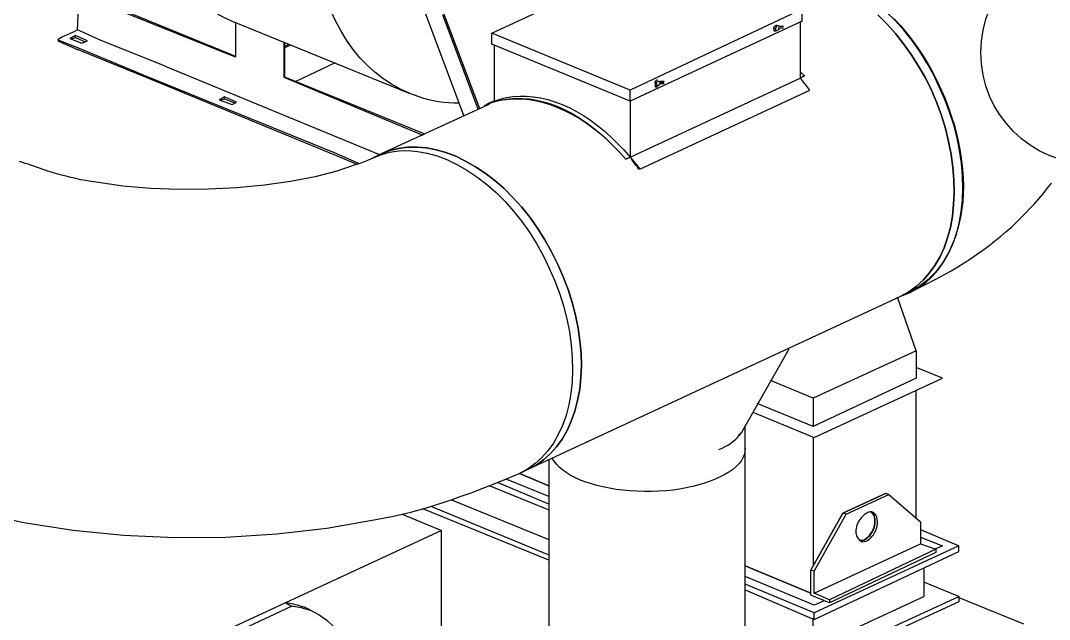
# Model space of a CAD drawing. Header units: metres. Extents: x 20 to 415, y 5 to 292.
# Drawn here: x 307.57 to 331.5, y 180.46 to 194.4 of the extents above; entities that cross this region are included whole.
import ezdxf

# ---------------------------------------------------------------- set-up
doc = ezdxf.new("R2010")
doc.units = ezdxf.units.M
for name, color, linetype in [('АРМАТУРА', 8, 'Continuous'), ('ВОЗДУХОВОДЫ', 7, 'Continuous'), ('ОБОРУДОВАНИЕ', 8, 'Continuous'), ('ПОЗИЦИИ', 1, 'Continuous')]:
    doc.layers.add(name, color=color, linetype=linetype)

msp = doc.modelspace()

# ---------------------------------------------------------------- linework, layer by layer
at = {"layer": 'АРМАТУРА'}
for points in [[(308.892, 194.179), (309.173, 200.326)], [(310.117, 199.077), (310.124, 198.736), (310.144, 198.404), (310.178, 198.08), (310.224, 197.765), (310.283, 197.46), (310.354, 197.165), (310.437, 196.88), (310.532, 196.606), (310.637, 196.343), (310.754, 196.092), (310.882, 195.854), (311.021, 195.631), (311.169, 195.421), (311.328, 195.226), (311.498, 195.046), (311.676, 194.882), (311.865, 194.733), (312.064, 194.6), (312.272, 194.484), (312.489, 194.383)], [(316.621, 192.7), (316.404, 192.799), (316.196, 192.914), (315.998, 193.045), (315.809, 193.191), (315.63, 193.354), (315.461, 193.532), (315.301, 193.726), (315.153, 193.937), (315.014, 194.165), (314.887, 194.409), (314.77, 194.66), (314.664, 194.923), (314.569, 195.196), (314.486, 195.481), (314.415, 195.777), (314.356, 196.082), (314.31, 196.397), (314.276, 196.721), (314.256, 197.053), (314.249, 197.393)], [(318.534, 194.103), (322.539, 195.965)], [(312.565, 193.542), (309.785, 194.664)], [(309.811, 194.689), (312.565, 193.567)], [(316.927, 194.715), (317.871, 192.19)], [(325.753, 194.664), (321.748, 192.776)], [(325.753, 194.383), (325.753, 194.664)], [(312.489, 194.383), (316.621, 192.7)], [(317.386, 194.536), (318.203, 192.343)], [(318.254, 192.343), (317.412, 194.562)], [(325.753, 194.383), (321.748, 192.521)], [(308.892, 194.179), (308.79, 194.128), (308.51, 194.001), (308.433, 193.95)], [(309.403, 193.95), (308.892, 194.179)], [(312.565, 194.358), (312.565, 193.542)], [(325.166, 194.281), (325.158, 194.281), (325.151, 194.281), (325.144, 194.281), (325.137, 194.28), (325.131, 194.278), (325.126, 194.276), (325.121, 194.273), (325.118, 194.268), (325.116, 194.263), (325.115, 194.256), (325.108, 194.255), (325.103, 194.253), (325.098, 194.25), (325.095, 194.245), (325.093, 194.24), (325.091, 194.234), (325.09, 194.227), (325.09, 194.22), (325.09, 194.212), (325.09, 194.205)], [(325.09, 194.205), (325.09, 194.211), (325.09, 194.215), (325.09, 194.217), (325.09, 194.218), (325.09, 194.218), (325.09, 194.218), (325.09, 194.218), (325.09, 194.22), (325.09, 194.224), (325.09, 194.23)], [(325.141, 194.205), (325.09, 194.23)], [(325.09, 194.23), (325.09, 194.154)], [(325.09, 194.205), (325.09, 194.154)], [(325.09, 194.154), (325.141, 194.154)], [(325.141, 194.205), (325.141, 194.219), (325.143, 194.232), (325.147, 194.244), (325.151, 194.254), (325.157, 194.262), (325.163, 194.269), (325.169, 194.274), (325.177, 194.278), (325.184, 194.281), (325.192, 194.281)], [(325.217, 194.23), (325.216, 194.216), (325.211, 194.203), (325.205, 194.191), (325.197, 194.181), (325.189, 194.173), (325.179, 194.166), (325.168, 194.161), (325.158, 194.157), (325.149, 194.155), (325.141, 194.154)], [(325.141, 194.154), (325.141, 194.205)], [(325.141, 194.154), (325.141, 194.161), (325.141, 194.166), (325.141, 194.171), (325.141, 194.174), (325.141, 194.176), (325.141, 194.178), (325.141, 194.178), (325.141, 194.179), (325.141, 194.179), (325.141, 194.179)], [(325.192, 194.281), (325.198, 194.281), (325.204, 194.279), (325.208, 194.276), (325.211, 194.272), (325.214, 194.269), (325.216, 194.265), (325.216, 194.261), (325.217, 194.259), (325.217, 194.257), (325.217, 194.256)], [(325.192, 194.23), (325.319, 194.23)], [(325.319, 194.256), (325.217, 194.256)], [(325.702, 194.358), (325.702, 193.057)], [(308.433, 193.95), (308.892, 193.771), (310.474, 193.108), (314.861, 191.322), (315.448, 191.067)], [(308.433, 193.924), (308.892, 193.72)], [(308.841, 194.052), (308.714, 193.975)], [(308.714, 193.975), (308.994, 193.873)], [(308.765, 193.975), (308.841, 194.001)], [(308.841, 194.001), (308.841, 194.052)], [(309.122, 193.924), (308.841, 194.052)], [(308.841, 194.001), (309.071, 193.899)], [(308.994, 193.873), (309.122, 193.924)], [(310.933, 193.338), (309.403, 193.95)], [(321.748, 192.776), (318.534, 194.103)], [(318.534, 193.848), (318.534, 194.103)], [(315.397, 191.042), (314.861, 191.271), (310.474, 193.082), (308.892, 193.72)], [(313.688, 193.899), (313.688, 193.082)], [(313.713, 193.082), (313.713, 193.873)], [(313.713, 193.797), (313.815, 193.848)], [(313.713, 193.771), (313.841, 193.822)], [(321.748, 192.521), (318.534, 193.848)], [(318.585, 193.822), (318.585, 192.521)], [(310.933, 193.338), (315.932, 191.271)], [(314.887, 193.414), (313.968, 192.98)], [(325.804, 193.108), (325.795, 193.116), (325.786, 193.126), (325.775, 193.137), (325.764, 193.147), (325.753, 193.159), (325.741, 193.17), (325.73, 193.182), (325.72, 193.192), (325.71, 193.202), (325.702, 193.21)], [(313.688, 193.082), (316.927, 191.731)], [(316.953, 191.756), (313.713, 193.082)], [(321.748, 191.22), (325.702, 193.057)], [(322.36, 193.006), (322.353, 192.998), (322.345, 192.991), (322.339, 192.983), (322.333, 192.975), (322.328, 192.968), (322.325, 192.96), (322.324, 192.952), (322.325, 192.945), (322.329, 192.937), (322.335, 192.929)], [(322.386, 193.006), (322.385, 193.006), (322.383, 193.006), (322.38, 193.006), (322.377, 193.006), (322.373, 193.006), (322.369, 193.006), (322.366, 193.006), (322.363, 193.006), (322.361, 193.006), (322.36, 193.006)], [(322.36, 192.929), (322.361, 192.938), (322.363, 192.947), (322.366, 192.956), (322.371, 192.966), (322.376, 192.974), (322.382, 192.981), (322.389, 192.986), (322.396, 192.987), (322.404, 192.986), (322.411, 192.98)], [(322.411, 192.98), (322.418, 192.98), (322.424, 192.98), (322.428, 192.98), (322.431, 192.979), (322.434, 192.977), (322.435, 192.975), (322.436, 192.972), (322.437, 192.967), (322.437, 192.962), (322.437, 192.955)], [(322.539, 192.98), (322.437, 192.98)], [(322.437, 192.955), (322.539, 192.955)], [(325.804, 193.108), (325.702, 193.057)], [(325.702, 193.057), (325.804, 193.108)], [(325.931, 192.776), (325.908, 192.807), (325.885, 192.837), (325.862, 192.867), (325.839, 192.897), (325.817, 192.926), (325.794, 192.955), (325.771, 192.982), (325.748, 193.008), (325.725, 193.033), (325.702, 193.057)], [(321.748, 192.521), (321.748, 192.776)], [(321.978, 190.94), (325.931, 192.776)], [(322.335, 192.929), (322.335, 192.929), (322.335, 192.929)], [(322.335, 192.929), (322.335, 192.853)], [(322.335, 192.929), (322.335, 192.878)], [(322.335, 192.878), (322.386, 192.878)], [(322.335, 192.853), (322.386, 192.853)], [(322.386, 192.878), (322.36, 192.929)], [(322.437, 192.929), (322.436, 192.922), (322.434, 192.914), (322.431, 192.907), (322.426, 192.901), (322.421, 192.894), (322.415, 192.889), (322.408, 192.884), (322.401, 192.881), (322.393, 192.879), (322.386, 192.878)], [(322.386, 192.878), (322.386, 192.878), (322.386, 192.878)], [(322.437, 192.929), (322.539, 192.929)], [(312.31, 192.623), (312.183, 192.547)], [(312.183, 192.547), (312.489, 192.445)], [(312.234, 192.547), (312.31, 192.572)], [(312.31, 192.572), (312.31, 192.623)], [(312.591, 192.496), (312.31, 192.623)], [(312.31, 192.572), (312.565, 192.47)], [(312.489, 192.445), (312.591, 192.496)], [(317.769, 192.47), (317.647, 192.473), (317.527, 192.479), (317.409, 192.491), (317.291, 192.507), (317.176, 192.528), (317.062, 192.553), (316.949, 192.583), (316.838, 192.617), (316.729, 192.656), (316.621, 192.7)], [(318.356, 192.419), (318.363, 192.42), (318.371, 192.422), (318.379, 192.425), (318.388, 192.43), (318.397, 192.435), (318.407, 192.441), (318.418, 192.448), (318.43, 192.455), (318.443, 192.463), (318.458, 192.47)], [(318.585, 192.521), (318.458, 192.47)], [(318.458, 192.47), (318.466, 192.471), (318.476, 192.473), (318.487, 192.477), (318.499, 192.481), (318.512, 192.486), (318.526, 192.492), (318.54, 192.499), (318.555, 192.506), (318.57, 192.514), (318.585, 192.521)], [(318.483, 192.47), (318.482, 192.469), (318.481, 192.468), (318.478, 192.465), (318.474, 192.461), (318.47, 192.458), (318.467, 192.454), (318.463, 192.45), (318.46, 192.448), (318.458, 192.446), (318.458, 192.445)], [(318.483, 192.47), (318.63, 192.518), (318.78, 192.553), (318.932, 192.576), (319.088, 192.587), (319.245, 192.585), (319.405, 192.571), (319.567, 192.545), (319.731, 192.507), (319.897, 192.456), (320.065, 192.394), (320.232, 192.319), (320.398, 192.232), (320.562, 192.134), (320.724, 192.025), (320.884, 191.906), (321.042, 191.777), (321.197, 191.638), (321.349, 191.49), (321.499, 191.334), (321.646, 191.169)], [(321.646, 191.169), (321.499, 191.333), (321.349, 191.487), (321.197, 191.632), (321.042, 191.768), (320.884, 191.893), (320.724, 192.009), (320.562, 192.114), (320.398, 192.209), (320.232, 192.294), (320.065, 192.368), (319.897, 192.431), (319.731, 192.482), (319.567, 192.521), (319.405, 192.548), (319.245, 192.563), (319.088, 192.567), (318.932, 192.559), (318.78, 192.54), (318.63, 192.511), (318.483, 192.47)], [(321.646, 191.169), (321.499, 191.333), (321.349, 191.487), (321.197, 191.632), (321.042, 191.768), (320.884, 191.893), (320.724, 192.009), (320.562, 192.114), (320.398, 192.209), (320.232, 192.294), (320.065, 192.368), (319.897, 192.431), (319.731, 192.482), (319.567, 192.521), (319.405, 192.548), (319.245, 192.563), (319.088, 192.567), (318.932, 192.559), (318.78, 192.54), (318.63, 192.511), (318.483, 192.47)], [(318.483, 192.47), (318.585, 192.521)], [(318.585, 192.521), (318.726, 192.569), (318.872, 192.604), (319.023, 192.627), (319.179, 192.638), (319.338, 192.636), (319.5, 192.622), (319.664, 192.596), (319.831, 192.558), (319.998, 192.508), (320.167, 192.445), (320.334, 192.37), (320.5, 192.283), (320.664, 192.185), (320.826, 192.076), (320.986, 191.957), (321.144, 191.828), (321.299, 191.689), (321.451, 191.541), (321.601, 191.385), (321.748, 191.22)], [(321.748, 192.521), (321.748, 191.22)], [(321.646, 191.169), (321.748, 191.22)], [(321.748, 191.22), (321.646, 191.169)], [(321.952, 190.94), (321.93, 190.97), (321.909, 190.998), (321.889, 191.026), (321.869, 191.053), (321.85, 191.08), (321.831, 191.107), (321.811, 191.134), (321.791, 191.162), (321.77, 191.191), (321.748, 191.22)], [(321.748, 191.22), (321.77, 191.191), (321.791, 191.162), (321.811, 191.134), (321.831, 191.107), (321.85, 191.08), (321.869, 191.053), (321.889, 191.026), (321.909, 190.998), (321.93, 190.97), (321.952, 190.94)], [(321.748, 191.22), (321.771, 191.191), (321.794, 191.162), (321.817, 191.134), (321.84, 191.107), (321.863, 191.08), (321.886, 191.053), (321.909, 191.026), (321.932, 190.998), (321.955, 190.97), (321.978, 190.94)]]:
    msp.add_lwpolyline(points, dxfattribs=at)
at = {"layer": 'ВОЗДУХОВОДЫ'}
for points in [[(328.048, 187.981), (328.234, 188.084), (328.406, 188.206), (328.564, 188.35), (328.709, 188.512), (328.839, 188.692), (328.954, 188.89), (329.053, 189.105), (329.135, 189.336), (329.2, 189.582), (329.247, 189.843), (329.276, 190.116), (329.288, 190.398), (329.281, 190.687), (329.257, 190.982), (329.215, 191.281), (329.157, 191.582), (329.083, 191.884), (328.992, 192.185), (328.885, 192.483), (328.763, 192.776), (328.618, 193.063), (328.461, 193.338), (328.291, 193.603), (328.111, 193.855), (327.921, 194.093), (327.721, 194.317), (327.514, 194.526)], [(327.514, 194.526), (327.721, 194.317), (327.921, 194.093), (328.111, 193.855), (328.291, 193.603), (328.461, 193.338), (328.618, 193.063), (328.763, 192.776), (328.885, 192.483), (328.992, 192.185), (329.083, 191.884), (329.157, 191.582), (329.215, 191.281), (329.257, 190.982), (329.281, 190.687), (329.288, 190.398), (329.276, 190.116), (329.247, 189.843), (329.2, 189.582), (329.135, 189.336), (329.053, 189.105), (328.954, 188.89), (328.839, 188.692), (328.709, 188.512), (328.564, 188.35), (328.406, 188.206), (328.234, 188.084), (328.048, 187.981)], [(328.252, 188.058), (328.438, 188.16), (328.61, 188.283), (328.768, 188.427), (328.913, 188.59), (329.043, 188.772), (329.158, 188.972), (329.257, 189.19), (329.339, 189.425), (329.404, 189.677), (329.451, 189.945), (329.48, 190.217), (329.491, 190.497), (329.484, 190.784), (329.459, 191.075), (329.416, 191.37), (329.356, 191.668), (329.278, 191.966), (329.183, 192.264), (329.07, 192.56), (328.941, 192.853), (328.804, 193.139), (328.652, 193.415), (328.486, 193.679), (328.308, 193.931), (328.119, 194.17), (327.918, 194.394), (327.708, 194.602)], [(327.895, 194.434), (328.038, 194.278), (328.176, 194.114), (328.31, 193.943), (328.437, 193.766), (328.559, 193.583), (328.674, 193.395), (328.783, 193.202), (328.886, 193.004), (328.981, 192.803), (329.069, 192.598), (329.149, 192.39), (329.221, 192.182), (329.286, 191.973), (329.343, 191.764), (329.391, 191.555), (329.43, 191.347), (329.462, 191.14), (329.484, 190.935), (329.498, 190.732), (329.502, 190.532)], [(318.458, 192.445), (315.958, 191.297)], [(315.754, 191.195), (315.95, 191.274), (316.153, 191.33), (316.364, 191.361), (316.581, 191.368), (316.803, 191.351), (317.029, 191.311), (317.257, 191.246), (317.487, 191.159), (317.717, 191.048), (317.948, 190.914), (318.182, 190.759), (318.408, 190.585), (318.628, 190.393), (318.838, 190.185), (319.038, 189.961), (319.227, 189.722), (319.406, 189.47), (319.571, 189.206), (319.723, 188.93), (319.861, 188.644), (319.99, 188.351), (320.102, 188.053), (320.197, 187.752), (320.275, 187.45), (320.336, 187.149), (320.378, 186.85), (320.404, 186.555), (320.411, 186.266), (320.4, 185.984), (320.371, 185.711), (320.324, 185.45), (320.258, 185.204), (320.176, 184.973), (320.077, 184.758), (319.963, 184.56), (319.833, 184.379), (319.688, 184.217), (319.529, 184.074), (319.357, 183.951), (319.172, 183.849)], [(315.958, 191.297), (315.754, 191.195)], [(319.376, 183.951), (319.561, 184.047), (319.733, 184.167), (319.892, 184.308), (320.037, 184.47), (320.167, 184.652), (320.281, 184.853), (320.38, 185.07), (320.462, 185.303), (320.527, 185.551), (320.575, 185.813), (320.604, 186.085), (320.615, 186.365), (320.608, 186.652), (320.582, 186.943), (320.54, 187.238), (320.479, 187.536), (320.401, 187.834), (320.306, 188.132), (320.194, 188.428), (320.065, 188.721), (319.92, 189.014), (319.763, 189.295), (319.594, 189.563), (319.413, 189.817), (319.223, 190.057), (319.023, 190.28), (318.816, 190.486), (318.6, 190.674), (318.379, 190.843), (318.152, 190.991), (317.922, 191.125), (317.691, 191.236), (317.461, 191.324), (317.233, 191.389), (317.007, 191.431), (316.785, 191.45), (316.568, 191.446), (316.357, 191.419), (316.154, 191.37), (315.958, 191.297)], [(315.958, 191.297), (316.154, 191.37), (316.357, 191.419), (316.568, 191.446), (316.785, 191.45), (317.007, 191.431), (317.233, 191.389), (317.461, 191.324), (317.691, 191.236), (317.922, 191.125), (318.152, 190.991), (318.379, 190.843), (318.6, 190.674), (318.816, 190.486), (319.023, 190.28), (319.223, 190.057), (319.413, 189.817), (319.594, 189.563), (319.763, 189.295), (319.92, 189.014), (320.065, 188.721), (320.194, 188.428), (320.306, 188.132), (320.401, 187.834), (320.479, 187.536), (320.54, 187.238), (320.582, 186.943), (320.608, 186.652), (320.615, 186.365), (320.604, 186.085), (320.575, 185.813), (320.527, 185.551), (320.462, 185.303), (320.38, 185.07), (320.281, 184.853), (320.167, 184.652), (320.037, 184.47), (319.892, 184.308), (319.733, 184.167), (319.561, 184.047), (319.376, 183.951)], [(315.754, 191.195), (315.723, 191.18), (315.69, 191.164), (315.655, 191.149), (315.619, 191.134), (315.582, 191.118), (315.543, 191.103), (315.502, 191.088), (315.46, 191.072), (315.416, 191.057), (315.371, 191.042), (314.928, 190.891), (314.417, 190.759), (313.85, 190.65), (313.24, 190.564), (312.597, 190.503), (311.935, 190.469), (311.265, 190.463), (310.599, 190.488), (309.948, 190.544), (309.326, 190.634), (309.204, 190.651), (309.085, 190.67), (308.966, 190.692), (308.85, 190.716), (308.736, 190.742), (308.625, 190.77), (308.515, 190.799), (308.409, 190.828), (308.305, 190.858), (308.204, 190.889), (308.136, 190.912), (308.069, 190.935), (308.003, 190.958), (307.937, 190.981), (307.872, 191.004), (307.807, 191.027), (307.742, 191.05), (307.676, 191.072), (307.609, 191.095), (307.541, 191.118)], [(328.329, 188.109), (328.421, 188.154), (328.512, 188.2), (328.604, 188.246), (328.695, 188.292), (328.785, 188.338), (328.874, 188.384), (328.963, 188.43), (329.051, 188.476), (329.137, 188.522), (329.222, 188.568), (329.373, 188.66), (329.522, 188.755), (329.668, 188.851), (329.811, 188.949), (329.952, 189.049), (330.091, 189.152), (330.227, 189.257), (330.361, 189.364), (330.494, 189.475), (330.625, 189.588), (330.732, 189.695), (330.839, 189.803), (330.945, 189.911), (331.05, 190.021), (331.154, 190.133), (331.256, 190.247), (331.357, 190.364), (331.456, 190.484), (331.552, 190.608)], [(329.502, 190.532), (329.488, 190.188), (329.446, 189.861), (329.377, 189.553), (329.283, 189.266), (329.164, 189.001), (329.023, 188.761), (328.86, 188.548), (328.676, 188.362), (328.473, 188.207), (328.252, 188.083)], [(319.376, 183.951), (328.048, 187.981)], [(328.406, 186.706), (327.972, 187.955)], [(328.048, 187.981), (328.252, 188.058)], [(324.35, 184.818), (325.447, 186.757)], [(328.406, 186.706), (326.008, 185.609)], [(328.406, 186.706), (328.406, 186.068)], [(326.033, 184.691), (329.018, 186.068), (328.406, 186.323)], [(326.008, 185.609), (325.013, 186.017)], [(328.406, 186.068), (326.008, 184.946)], [(328.406, 182.829), (328.406, 185.787)], [(326.008, 185.609), (326.008, 184.946)], [(326.008, 184.946), (324.707, 185.481)], [(324.605, 185.277), (326.033, 184.691)], [(323.814, 184.41), (323.888, 184.442), (323.958, 184.477), (324.023, 184.514), (324.084, 184.554), (324.139, 184.595), (324.191, 184.638), (324.237, 184.682), (324.279, 184.727), (324.317, 184.772), (324.35, 184.818)], [(324.426, 184.435), (324.426, 184.971)], [(324.273, 184.767), (324.28, 184.767), (324.286, 184.767), (324.29, 184.766), (324.293, 184.766), (324.296, 184.764), (324.297, 184.762), (324.298, 184.758), (324.299, 184.754), (324.299, 184.748), (324.299, 184.742)], [(326.008, 184.691), (326.008, 181.706)], [(324.426, 184.435), (324.42, 184.36), (324.402, 184.286), (324.372, 184.214), (324.33, 184.143), (324.277, 184.075), (324.212, 184.01), (324.135, 183.946), (324.048, 183.885), (323.949, 183.827), (323.84, 183.772), (323.728, 183.72), (323.608, 183.672), (323.48, 183.627), (323.344, 183.586), (323.202, 183.549), (323.054, 183.517), (322.9, 183.49), (322.741, 183.468), (322.578, 183.451), (322.411, 183.441), (322.243, 183.435), (322.075, 183.435), (321.909, 183.439), (321.745, 183.449), (321.582, 183.463), (321.423, 183.483), (321.268, 183.508), (321.117, 183.539), (320.971, 183.576), (320.83, 183.619), (320.697, 183.661), (320.573, 183.707), (320.459, 183.759), (320.354, 183.815), (320.259, 183.874), (320.174, 183.937), (320.099, 184.002), (320.035, 184.069), (319.981, 184.137), (319.937, 184.206)], [(324.426, 178.135), (324.426, 184.435)], [(319.861, 184.18), (319.861, 178.135)], [(306.537, 182.949), (307.645, 182.708), (308.791, 182.53), (309.964, 182.414), (311.152, 182.361), (312.344, 182.371), (313.528, 182.444), (314.695, 182.579), (315.83, 182.778), (316.036, 182.817), (316.24, 182.86), (316.443, 182.906), (316.643, 182.955), (316.841, 183.007), (317.037, 183.062), (317.231, 183.12), (317.421, 183.182), (317.609, 183.246), (317.794, 183.313), (317.932, 183.361), (318.07, 183.411), (318.208, 183.463), (318.345, 183.516), (318.483, 183.572), (318.621, 183.627), (318.759, 183.683), (318.896, 183.739), (319.034, 183.795), (319.172, 183.849)], [(319.172, 183.849), (319.376, 183.951)], [(319.172, 183.849), (319.861, 183.568)], [(319.861, 183.313), (318.866, 183.721)], [(328.508, 182.369), (329.018, 182.165), (328.839, 182.089)], [(324.426, 181.706), (325.957, 181.069)], [(326.263, 180.89), (326.033, 180.788), (324.426, 181.451)]]:
    msp.add_lwpolyline(points, dxfattribs=at)
at = {"layer": 'ОБОРУДОВАНИЕ'}
for points in [[(319.861, 183.568), (319.172, 183.849)], [(319.861, 183.135), (318.662, 183.645)], [(318.483, 183.568), (319.861, 183.007)], [(327.691, 183.39), (326.697, 182.931)], [(326.697, 182.931), (327.691, 183.39)], [(327.768, 183.364), (327.691, 183.39)], [(317.59, 183.237), (319.861, 182.318)], [(326.773, 182.905), (327.768, 183.364)], [(327.768, 183.364), (328.508, 182.726)], [(316.443, 182.905), (317.361, 182.522)], [(319.861, 181.834), (316.927, 183.033)], [(317.131, 183.084), (319.861, 181.961)], [(325.957, 181.604), (326.697, 182.931)], [(326.697, 182.931), (326.008, 181.706)], [(326.033, 181.579), (326.773, 182.905)], [(326.773, 182.905), (326.697, 182.931)], [(327.385, 182.956), (327.368, 182.961), (327.349, 182.963), (327.328, 182.96), (327.304, 182.953), (327.28, 182.943), (327.255, 182.93), (327.229, 182.915), (327.204, 182.897), (327.179, 182.876), (327.156, 182.854), (327.127, 182.823), (327.101, 182.79), (327.078, 182.756), (327.058, 182.721), (327.041, 182.685), (327.027, 182.648), (327.016, 182.611), (327.009, 182.573), (327.004, 182.535), (327.003, 182.497)], [(327.36, 182.956), (327.387, 182.931), (327.409, 182.901), (327.425, 182.868), (327.436, 182.831), (327.443, 182.79), (327.444, 182.747), (327.442, 182.7), (327.435, 182.652), (327.424, 182.601), (327.411, 182.548), (327.386, 182.503), (327.359, 182.46), (327.33, 182.421), (327.299, 182.385), (327.267, 182.354), (327.234, 182.328), (327.201, 182.308), (327.168, 182.295), (327.136, 182.29), (327.105, 182.293)], [(327.13, 182.267), (327.162, 182.264), (327.196, 182.267), (327.232, 182.278), (327.269, 182.295), (327.306, 182.318), (327.341, 182.348), (327.376, 182.384), (327.408, 182.425), (327.437, 182.471), (327.462, 182.522), (327.482, 182.577), (327.495, 182.631), (327.503, 182.685), (327.505, 182.737), (327.5, 182.787), (327.489, 182.833), (327.472, 182.874), (327.449, 182.909), (327.42, 182.936), (327.385, 182.956)], [(327.436, 182.65), (327.442, 182.688), (327.445, 182.726), (327.445, 182.763), (327.442, 182.798), (327.436, 182.832), (327.427, 182.863), (327.415, 182.892), (327.399, 182.917), (327.381, 182.938), (327.36, 182.956)], [(328.508, 182.726), (328.508, 182.216)], [(317.361, 182.522), (307.413, 177.906)], [(317.361, 177.804), (317.361, 182.522)], [(327.003, 182.497), (327.004, 182.467), (327.008, 182.439), (327.016, 182.412), (327.026, 182.387), (327.038, 182.363), (327.052, 182.341), (327.069, 182.32), (327.088, 182.301), (327.108, 182.283), (327.13, 182.267)], [(327.105, 182.293), (327.144, 182.291), (327.183, 182.301), (327.223, 182.32), (327.262, 182.349), (327.299, 182.385), (327.334, 182.429), (327.366, 182.478), (327.394, 182.532), (327.418, 182.59), (327.436, 182.65)], [(328.508, 182.548), (329.4, 182.165)], [(326.033, 181.069), (328.508, 182.216)], [(328.508, 182.216), (328.865, 182.089)], [(329.4, 182.165), (326.033, 180.609)], [(326.033, 180.456), (329.4, 182.038)], [(328.865, 182.089), (326.39, 180.915)], [(328.865, 182.012), (326.39, 180.839)], [(328.865, 182.089), (328.865, 182.012)], [(329.4, 182.038), (329.4, 182.165)], [(325.957, 181.069), (324.426, 181.706)], [(326.033, 181.579), (325.957, 181.604)], [(325.957, 181.018), (325.957, 181.604)], [(326.033, 181.069), (326.033, 181.579)], [(328.584, 181.655), (328.584, 180.992)], [(326.033, 180.609), (324.426, 181.273)], [(329.4, 180.992), (328.584, 181.324)], [(324.426, 181.145), (326.033, 180.456)], [(326.39, 180.839), (325.957, 181.018)], [(326.008, 179.793), (328.584, 180.992)], [(326.39, 180.915), (326.033, 181.069)], [(326.033, 179.436), (329.4, 180.992)], [(329.4, 180.992), (329.4, 180.864)], [(311.902, 179.844), (313.866, 180.762)], [(314.172, 180.737), (314.127, 180.751), (314.083, 180.765), (314.04, 180.777), (313.998, 180.788), (313.956, 180.798), (313.914, 180.807), (313.871, 180.815), (313.828, 180.823), (313.784, 180.831), (313.739, 180.839)], [(313.739, 180.839), (313.866, 180.762)], [(314.172, 180.737), (314.127, 180.751), (314.083, 180.765), (314.04, 180.777), (313.998, 180.788), (313.956, 180.798), (313.914, 180.807), (313.871, 180.815), (313.828, 180.823), (313.784, 180.831), (313.739, 180.839)], [(313.866, 180.762), (313.912, 180.761), (313.958, 180.757), (314.004, 180.75), (314.05, 180.741), (314.096, 180.731), (314.142, 180.718), (314.188, 180.705), (314.234, 180.691), (314.28, 180.676), (314.326, 180.66)], [(314.326, 180.66), (314.172, 180.737)], [(329.4, 180.864), (326.033, 179.309)], [(326.39, 180.915), (326.39, 180.839)], [(329.4, 180.966), (330.905, 180.354)], [(314.326, 180.66), (314.517, 180.562), (314.692, 180.436), (314.851, 180.283), (314.992, 180.106), (315.116, 179.905), (315.222, 179.682), (315.308, 179.438), (315.375, 179.174), (315.422, 178.892), (315.448, 178.594)], [(326.033, 180.456), (326.033, 180.609)], [(326.008, 179.793), (326.008, 180.482)]]:
    msp.add_lwpolyline(points, dxfattribs=at)
at = {"layer": 'ПОЗИЦИИ'}
msp.add_circle((332.509, 193.652), 2.6, dxfattribs=at)

doc.saveas('drawing.dxf')
